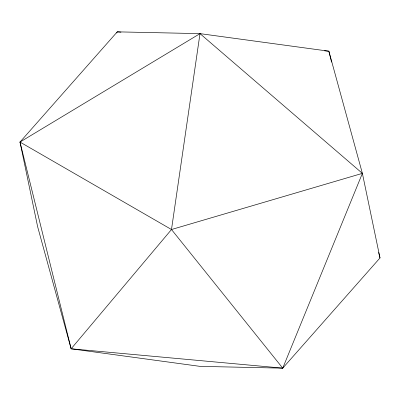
<?xml version="1.0" encoding="UTF-8"?>
<svg xmlns="http://www.w3.org/2000/svg" width="400" height="400" viewBox="0 0 400 400"><rect width="100%" height="100%" fill="white"/><g stroke="black" fill="none" stroke-linecap="round" stroke-linejoin="round"><path stroke-width="0.6" d="M71.135 348.8L171.49 229.52L200 33.635L328.865 51.2L362.38 173.365L380 257.94L282.735 368.15L200 366.365L71.135 348.8L37.62 226.635L20 142.06L117.265 31.85L200 33.635L362.38 173.365L282.735 368.15L71.135 348.8L20 142.06L200 33.635M116.79 33.005L117.265 31.85L120.995 32.19M20 142.06L171.49 229.52L362.38 173.365M324.51 50.8L328.865 51.2L331.565 62.11M171.49 229.52L282.735 368.15M378.65 252.485L380 257.94"/></g></svg>
